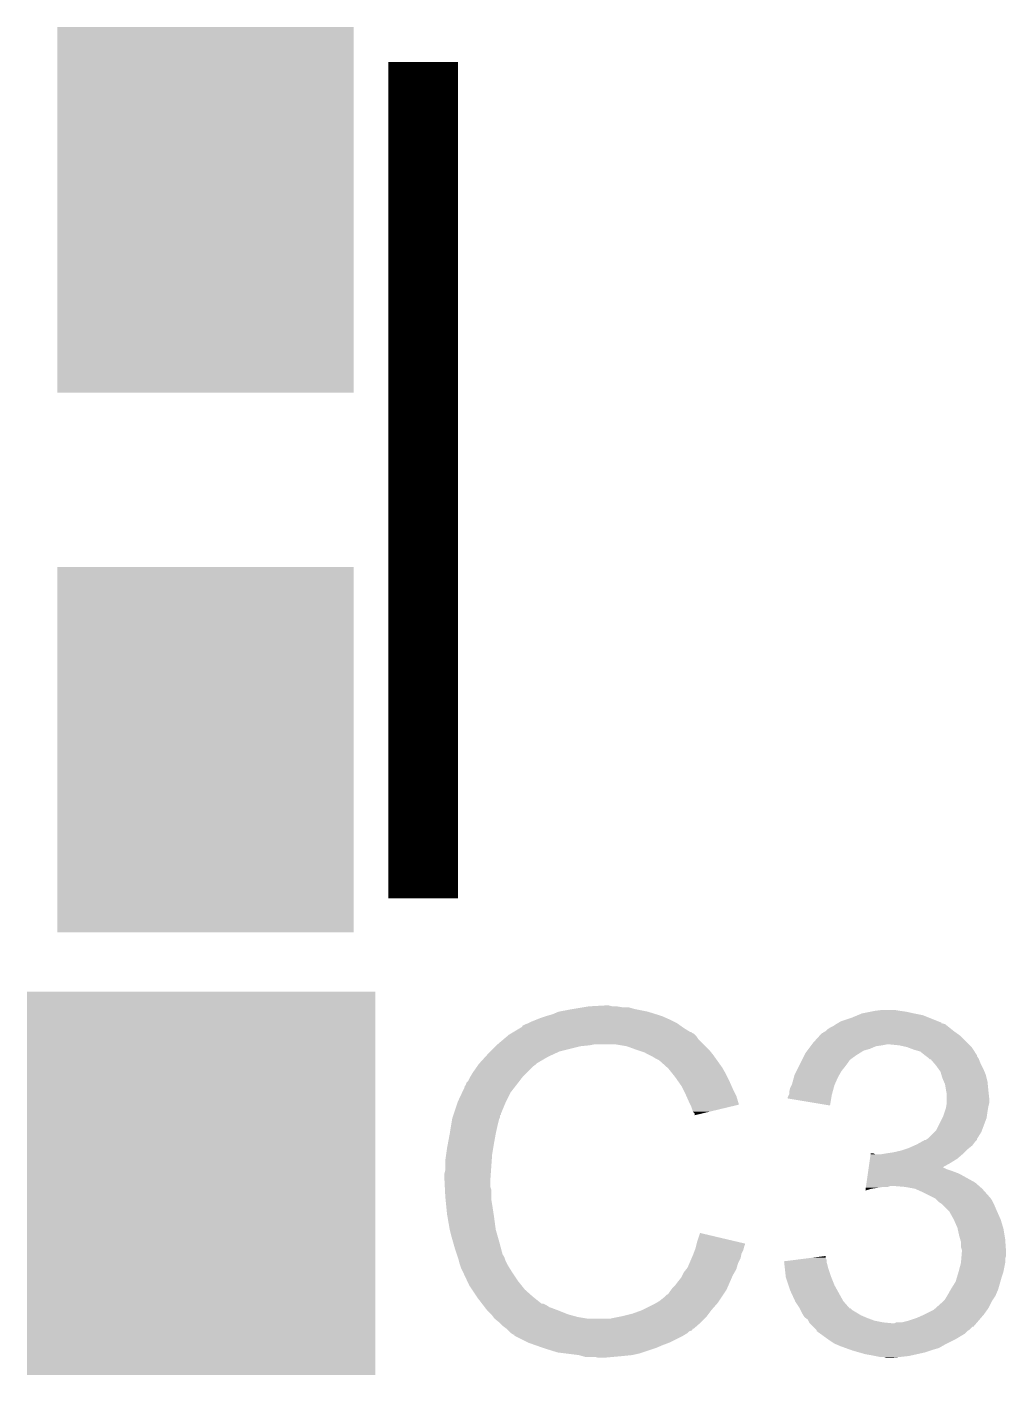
# Model space of a CAD drawing. Extents: x -4.2 to 27.1, y -3.9 to 55.1.
# Drawn here: x 15.311 to 18.123, y 4.124 to 7.992 of the extents above; entities that cross this region are included whole.
import ezdxf

# ---------------------------------------------------------------- set-up
doc = ezdxf.new("R2010")
doc.units = 0
doc.layers.get('0').update_dxf_attribs({"linetype": 'CONTINUOUS'})
doc.layers.add('MCP2517FD_CLICK_GTO', color=14, linetype='CONTINUOUS')
doc.layers.add('MCP2517FD_CLICK_GTS', color=12, linetype='CONTINUOUS')

# ---------------------------------------------------------------- blocks, each defined once
blk = doc.blocks.new('RECTANGLE_88')
blk.add_solid([(0.50038, 0.54991), (0.50038, -0.54991), (-0.50038, 0.54991), (-0.50038, -0.54991)])
blk = doc.blocks.new('RECTANGLE_96')
blk.add_solid([(0.42545, 0.52451), (0.42545, -0.52451), (-0.42545, 0.52451), (-0.42545, -0.52451)])

msp = doc.modelspace()

# ---------------------------------------------------------------- linework, layer by layer
at = {"layer": 'MCP2517FD_CLICK_GTO', "const_width": 0.20066}
msp.add_lwpolyline([(16.44904, 5.49148), (16.44904, 7.89178)], dxfattribs=at)
at = {"layer": 'MCP2517FD_CLICK_GTO'}
for points in [[(16.92402, 5.1816), (16.969738, 5.18414), (16.992602, 5.1816), (16.982442, 5.18414)], [(16.774158, 5.1435), (16.786858, 5.14858), (17.1577, 5.1435), (17.14627, 5.14858)], [(16.786858, 5.14858), (16.8021, 5.15366), (17.14627, 5.14858), (17.13484, 5.15366)], [(16.8021, 5.15366), (16.819882, 5.15874), (17.13484, 5.15366), (17.118586, 5.15874)], [(16.819882, 5.15874), (16.837662, 5.16636), (17.118586, 5.15874), (17.094202, 5.16636)], [(16.837662, 5.16636), (16.8783, 5.17398), (17.094202, 5.16636), (17.056098, 5.17398)], [(16.8783, 5.17398), (16.90878, 5.17906), (17.056098, 5.17398), (17.038324, 5.17906)], [(16.90878, 5.17906), (16.92402, 5.1816), (17.020542, 5.17906), (17.005302, 5.1816)], [(17.64792, 5.13842), (17.678398, 5.14858), (17.928594, 5.13842), (17.90319, 5.14858)], [(17.678398, 5.14858), (17.696682, 5.156198), (17.90319, 5.14858), (17.884142, 5.156198)], [(17.696682, 5.156198), (17.708882, 5.16128), (17.884142, 5.156198), (17.85874, 5.16128)], [(17.708882, 5.16128), (17.73428, 5.16636), (17.85874, 5.16128), (17.835878, 5.16636)], [(17.73428, 5.16636), (17.74698, 5.1689), (17.835878, 5.16636), (17.8181, 5.1689)], [(17.74698, 5.1689), (17.767302, 5.17144), (17.8181, 5.1689), (17.802862, 5.17144)], [(16.703876, 5.105398), (16.708102, 5.107934), (17.221204, 5.105398), (17.218666, 5.107934)], [(16.708102, 5.107934), (16.708112, 5.10794), (17.218666, 5.107934), (17.216124, 5.10794)], [(16.708112, 5.10794), (16.729268, 5.12064), (17.216124, 5.10794), (17.1958, 5.12064)], [(16.729268, 5.12064), (16.73352, 5.123192), (17.1958, 5.12064), (17.192228, 5.123192)], [(16.73352, 5.123192), (16.733534, 5.125726), (17.192228, 5.123192), (17.18868, 5.125726)], [(16.733534, 5.125726), (16.743682, 5.1308), (17.18868, 5.125726), (17.181574, 5.1308)], [(16.743682, 5.1308), (16.751294, 5.133338), (17.181574, 5.1308), (17.17802, 5.133338)], [(16.751294, 5.133338), (16.7513, 5.13334), (17.17802, 5.133338), (17.178018, 5.13334)], [(16.7513, 5.13334), (16.76146, 5.13842), (17.178018, 5.13334), (17.16786, 5.13842)], [(16.76146, 5.13842), (16.774158, 5.1435), (17.16786, 5.13842), (17.1577, 5.1435)], [(17.597126, 5.105406), (17.599664, 5.107942), (17.980144, 5.105406), (17.976594, 5.107942)], [(17.599664, 5.107942), (17.604736, 5.11048), (17.976594, 5.107942), (17.97304, 5.11048)], [(17.604736, 5.11048), (17.60474, 5.110482), (17.97304, 5.11048), (17.973038, 5.110482)], [(17.60474, 5.110482), (17.60982, 5.11556), (17.973038, 5.110482), (17.96669, 5.11556)], [(17.60982, 5.11556), (17.617442, 5.12064), (17.96669, 5.11556), (17.96034, 5.12064)], [(17.617442, 5.12064), (17.627602, 5.125722), (17.96034, 5.12064), (17.953988, 5.125722)], [(17.627602, 5.125722), (17.635214, 5.130798), (17.953988, 5.125722), (17.947642, 5.130798)], [(17.635214, 5.130798), (17.635218, 5.1308), (17.947642, 5.130798), (17.947636, 5.1308)], [(17.635218, 5.1308), (17.639444, 5.133336), (17.947636, 5.1308), (17.937498, 5.133336)], [(17.639444, 5.133336), (17.643648, 5.135858), (17.937498, 5.133336), (17.93748, 5.135858)], [(17.643648, 5.135858), (17.643686, 5.13588), (17.93748, 5.135858), (17.934944, 5.13588)], [(17.643686, 5.13588), (17.64792, 5.13842), (17.934944, 5.13588), (17.928594, 5.13842)], [(16.65732, 5.0673), (16.65986, 5.06984), (16.90116, 5.0673), (16.926562, 5.06984)], [(16.65986, 5.06984), (16.6624, 5.07238), (16.926562, 5.06984), (16.939258, 5.07238)], [(16.6624, 5.07238), (16.680408, 5.087618), (17.25422, 5.07238), (17.238982, 5.087618)], [(16.680408, 5.087618), (16.689416, 5.09524), (17.238982, 5.087618), (17.2339, 5.09524)], [(16.689416, 5.09524), (16.695422, 5.100322), (17.2339, 5.09524), (17.228818, 5.100322)], [(16.695422, 5.100322), (16.699646, 5.102858), (17.228818, 5.100322), (17.22628, 5.102858)], [(16.699646, 5.102858), (16.703876, 5.105398), (17.22628, 5.102858), (17.221204, 5.105398)], [(17.033238, 5.0673), (17.002758, 5.07238), (17.2593, 5.0673), (17.25422, 5.07238)], [(17.561558, 5.067298), (17.563464, 5.06984), (17.749518, 5.067298), (17.7673, 5.06984)], [(17.563464, 5.06984), (17.56537, 5.07238), (17.7673, 5.06984), (17.779998, 5.07238)], [(17.56537, 5.07238), (17.56918, 5.07746), (18.01622, 5.07238), (18.01114, 5.07746)], [(17.56918, 5.07746), (17.587654, 5.097778), (18.01114, 5.07746), (17.990822, 5.097778)], [(17.587654, 5.097778), (17.594586, 5.1054), (17.990822, 5.097778), (17.980152, 5.1054)], [(17.594586, 5.1054), (17.597126, 5.105406), (17.980152, 5.1054), (17.980144, 5.105406)], [(17.815558, 5.06984), (17.790162, 5.07238), (18.01876, 5.06984), (18.01622, 5.07238)], [(17.838418, 5.06476), (17.815558, 5.06984), (18.02384, 5.06476), (18.01876, 5.06984)], [(16.611366, 5.019038), (16.627532, 5.03682), (16.776698, 5.019038), (16.807182, 5.03682)], [(16.627532, 5.03682), (16.63446, 5.04444), (16.807182, 5.03682), (16.82369, 5.04444)], [(16.63446, 5.04444), (16.64208, 5.05206), (16.82369, 5.04444), (16.840198, 5.05206)], [(16.64208, 5.05206), (16.65732, 5.0673), (16.840198, 5.05206), (16.90116, 5.0673)], [(17.06118, 5.05714), (17.033238, 5.0673), (17.26946, 5.05714), (17.2593, 5.0673)], [(17.068806, 5.054598), (17.06118, 5.05714), (17.272002, 5.054598), (17.26946, 5.05714)], [(17.084038, 5.04952), (17.068806, 5.054598), (17.276066, 5.04952), (17.272002, 5.054598)], [(17.09928, 5.0419), (17.084038, 5.04952), (17.28216, 5.0419), (17.276066, 5.04952)], [(17.10436, 5.03936), (17.09928, 5.0419), (17.283976, 5.03936), (17.28216, 5.0419)], [(17.117062, 5.03174), (17.10436, 5.03936), (17.289418, 5.03174), (17.283976, 5.03936)], [(17.127216, 5.026662), (17.117062, 5.03174), (17.293046, 5.026662), (17.289418, 5.03174)], [(17.53616, 5.02666), (17.53743, 5.029198), (17.67332, 5.02666), (17.675858, 5.029198)], [(17.53743, 5.029198), (17.54378, 5.0419), (17.675858, 5.029198), (17.693642, 5.0419)], [(17.54378, 5.0419), (17.546322, 5.04698), (17.693642, 5.0419), (17.701768, 5.04698)], [(17.546322, 5.04698), (17.552034, 5.054598), (17.701768, 5.04698), (17.713958, 5.054598)], [(17.552034, 5.054598), (17.555844, 5.059678), (17.713958, 5.054598), (17.73174, 5.059678)], [(17.555844, 5.059678), (17.561558, 5.067298), (17.73174, 5.059678), (17.749518, 5.067298)], [(17.85874, 5.05714), (17.838418, 5.06476), (18.02892, 5.05714), (18.02384, 5.06476)], [(17.876518, 5.052062), (17.85874, 5.05714), (18.032304, 5.052062), (18.02892, 5.05714)], [(17.88922, 5.0419), (17.876518, 5.052062), (18.039078, 5.0419), (18.032304, 5.052062)], [(17.889226, 5.041896), (17.88922, 5.0419), (18.03908, 5.041896), (18.039078, 5.0419)], [(17.892614, 5.039354), (17.889226, 5.041896), (18.039084, 5.039354), (18.03908, 5.041896)], [(17.899378, 5.03428), (17.892614, 5.039354), (18.042468, 5.03428), (18.039084, 5.039354)], [(17.90192, 5.03174), (17.899378, 5.03428), (18.04416, 5.03174), (18.042468, 5.03428)], [(17.904454, 5.029206), (17.90192, 5.03174), (18.045174, 5.029206), (18.04416, 5.03174)], [(17.906992, 5.0292), (17.904454, 5.029206), (18.045176, 5.0292), (18.045174, 5.029206)], [(17.915706, 5.01904), (17.906992, 5.0292), (18.04924, 5.01904), (18.045176, 5.0292)], [(16.585182, 4.980938), (16.591278, 4.9911), (16.73606, 4.980938), (16.746222, 4.9911)], [(16.591278, 4.9911), (16.603724, 5.008878), (16.746222, 4.9911), (16.764, 5.008878)], [(16.603724, 5.008878), (16.60906, 5.0165), (16.764, 5.008878), (16.774158, 5.0165)], [(16.60906, 5.0165), (16.609062, 5.016502), (16.774158, 5.0165), (16.77416, 5.016502)], [(16.609062, 5.016502), (16.611366, 5.019038), (16.77416, 5.016502), (16.776698, 5.019038)], [(17.12976, 5.02412), (17.127216, 5.026662), (17.294862, 5.02412), (17.293046, 5.026662)], [(17.149764, 5.00634), (17.12976, 5.02412), (17.307562, 5.00634), (17.294862, 5.02412)], [(17.15262, 5.0038), (17.149764, 5.00634), (17.309014, 5.0038), (17.307562, 5.00634)], [(17.164812, 4.98856), (17.15262, 5.0038), (17.31772, 4.98856), (17.309014, 5.0038)], [(17.51584, 4.98602), (17.520918, 4.996178), (17.644654, 4.98602), (17.650458, 4.996178)], [(17.520918, 4.996178), (17.52727, 5.00888), (17.650458, 4.996178), (17.66062, 5.00888)], [(17.52727, 5.00888), (17.53235, 5.01904), (17.66062, 5.00888), (17.66824, 5.01904)], [(17.53235, 5.01904), (17.53616, 5.02666), (17.66824, 5.01904), (17.67332, 5.02666)], [(17.92224, 5.01142), (17.915706, 5.01904), (18.05305, 5.01142), (18.04924, 5.01904)], [(17.927684, 5.0038), (17.92224, 5.01142), (18.05686, 5.0038), (18.05305, 5.01142)], [(17.934938, 4.993644), (17.927684, 5.0038), (18.061214, 4.993644), (18.05686, 5.0038)], [(17.937118, 4.986018), (17.934938, 4.993644), (18.06448, 4.986018), (18.061214, 4.993644)], [(16.56842, 4.950464), (16.568426, 4.953006), (16.712358, 4.950464), (16.714334, 4.953006)], [(16.568426, 4.953006), (16.57096, 4.955544), (16.714334, 4.953006), (16.716308, 4.955544)], [(16.57096, 4.955544), (16.573504, 4.963162), (16.716308, 4.955544), (16.722234, 4.963162)], [(16.573504, 4.963162), (16.578582, 4.968244), (16.722234, 4.963162), (16.726186, 4.968244)], [(16.578582, 4.968244), (16.58366, 4.978398), (16.726186, 4.968244), (16.734084, 4.978398)], [(16.58366, 4.978398), (16.585182, 4.980938), (16.734084, 4.978398), (16.73606, 4.980938)], [(17.17294, 4.9784), (17.164812, 4.98856), (17.3228, 4.9784), (17.31772, 4.98856)], [(17.180052, 4.96824), (17.17294, 4.9784), (17.32788, 4.96824), (17.3228, 4.9784)], [(17.190718, 4.953), (17.180052, 4.96824), (17.334654, 4.953), (17.32788, 4.96824)], [(17.19453, 4.94538), (17.190718, 4.953), (17.33804, 4.94538), (17.334654, 4.953)], [(17.50314, 4.947922), (17.50695, 4.95554), (17.62806, 4.947922), (17.630138, 4.95554)], [(17.50695, 4.95554), (17.508222, 4.958082), (17.630138, 4.95554), (17.631268, 4.958082)], [(17.508222, 4.958082), (17.51376, 4.978398), (17.631268, 4.958082), (17.6403, 4.978398)], [(17.51376, 4.978398), (17.51584, 4.98602), (17.6403, 4.978398), (17.644654, 4.98602)], [(17.940018, 4.97586), (17.937118, 4.986018), (18.06702, 4.97586), (18.06448, 4.986018)], [(17.944374, 4.965698), (17.940018, 4.97586), (18.06956, 4.965698), (18.06702, 4.97586)], [(17.947638, 4.958082), (17.944374, 4.965698), (18.070322, 4.958082), (18.06956, 4.965698)], [(17.95018, 4.94284), (17.947638, 4.958082), (18.071846, 4.94284), (18.070322, 4.958082)], [(16.5481, 4.90728), (16.561246, 4.935218), (16.68653, 4.90728), (16.7005, 4.935218)], [(16.561246, 4.935218), (16.56842, 4.950464), (16.7005, 4.935218), (16.712358, 4.950464)], [(17.20342, 4.9276), (17.19453, 4.94538), (17.346932, 4.9276), (17.33804, 4.94538)], [(17.20455, 4.925058), (17.20342, 4.9276), (17.348202, 4.925058), (17.346932, 4.9276)], [(17.21358, 4.90474), (17.20455, 4.925058), (17.354276, 4.90474), (17.348202, 4.925058)], [(17.49552, 4.917458), (17.495522, 4.919984), (17.620822, 4.917458), (17.621244, 4.919984)], [(17.617418, 4.897124), (17.49552, 4.917458), (17.617418, 4.897124), (17.620822, 4.917458)], [(17.495522, 4.919984), (17.499328, 4.9276), (17.621244, 4.919984), (17.62252, 4.9276)], [(17.499328, 4.9276), (17.5006, 4.930144), (17.62252, 4.9276), (17.623212, 4.930144)], [(17.5006, 4.937762), (17.50314, 4.947922), (17.62529, 4.937762), (17.62806, 4.947922)], [(17.5006, 4.930144), (17.5006, 4.937762), (17.623212, 4.930144), (17.62529, 4.937762)], [(17.95069, 4.9403), (17.95018, 4.94284), (18.0721, 4.9403), (18.071846, 4.94284)], [(17.95272, 4.930142), (17.95069, 4.9403), (18.07323, 4.930142), (18.0721, 4.9403)], [(17.95272, 4.917438), (17.95272, 4.930142), (18.07464, 4.917438), (18.07323, 4.930142)], [(17.95272, 4.904742), (17.95272, 4.917438), (18.07464, 4.904742), (18.07464, 4.917438)], [(16.536244, 4.871714), (16.537092, 4.874256), (16.672554, 4.871714), (16.67256, 4.874256)], [(16.537092, 4.874256), (16.547252, 4.90474), (16.67256, 4.874256), (16.68526, 4.90474)], [(16.547252, 4.90474), (16.5481, 4.90728), (16.68526, 4.90474), (16.68653, 4.90728)], [(17.216124, 4.899654), (17.21358, 4.90474), (17.355796, 4.899654), (17.354276, 4.90474)], [(17.21866, 4.89458), (17.216124, 4.899654), (17.334634, 4.89458), (17.355796, 4.899654)], [(17.22374, 4.879344), (17.21866, 4.89458), (17.271092, 4.879344), (17.334634, 4.89458)], [(17.228814, 4.874266), (17.22374, 4.879344), (17.249914, 4.874266), (17.271092, 4.879344)], [(17.22882, 4.869208), (17.228814, 4.874266), (17.22882, 4.869208), (17.249914, 4.874266)], [(17.94256, 4.866642), (17.946792, 4.87934), (18.067744, 4.866642), (18.06956, 4.87934)], [(17.946792, 4.87934), (17.95018, 4.8895), (18.06956, 4.87934), (18.071252, 4.8895)], [(17.95018, 4.8895), (17.951026, 4.89458), (18.071252, 4.8895), (18.0721, 4.89458)], [(17.951026, 4.89458), (17.952718, 4.904738), (18.0721, 4.89458), (18.07464, 4.904738)], [(17.952718, 4.904738), (17.95272, 4.904742), (18.07464, 4.904738), (18.07464, 4.904742)], [(16.52524, 4.81584), (16.52905, 4.8387), (16.65732, 4.81584), (16.6624, 4.8387)], [(16.52905, 4.8387), (16.532436, 4.859018), (16.6624, 4.8387), (16.667478, 4.859018)], [(16.532436, 4.859018), (16.532862, 4.861562), (16.667478, 4.859018), (16.66875, 4.861562)], [(16.532862, 4.861562), (16.533706, 4.864096), (16.66875, 4.861562), (16.670018, 4.864096)], [(16.533706, 4.864096), (16.535398, 4.869174), (16.670018, 4.864096), (16.67002, 4.869174)], [(16.535398, 4.869174), (16.536244, 4.871714), (16.67002, 4.869174), (16.672554, 4.871714)], [(17.922242, 4.826004), (17.940016, 4.861556), (18.053684, 4.826004), (18.067018, 4.861556)], [(17.940016, 4.861556), (17.94256, 4.866642), (18.067018, 4.861556), (18.067744, 4.866642)], [(16.52, 4.7879), (16.52524, 4.81584), (16.65224, 4.7879), (16.65732, 4.81584)], [(17.880074, 4.792978), (17.889214, 4.798054), (18.034, 4.792978), (18.039074, 4.798054)], [(17.889214, 4.798054), (17.889226, 4.79806), (18.039074, 4.798054), (18.039074, 4.79806)], [(17.889226, 4.79806), (17.891766, 4.798064), (18.039074, 4.79806), (18.039074, 4.798064)], [(17.891766, 4.798064), (17.895562, 4.800596), (18.039074, 4.798064), (18.03908, 4.800596)], [(17.895562, 4.800596), (17.899382, 4.803142), (18.03908, 4.800596), (18.04067, 4.803142)], [(17.899382, 4.803142), (17.917156, 4.820918), (18.04067, 4.803142), (18.051778, 4.820918)], [(17.917156, 4.820918), (17.922242, 4.826004), (18.051778, 4.820918), (18.053684, 4.826004)], [(16.51508, 4.757422), (16.51762, 4.7752), (16.64716, 4.757422), (16.650122, 4.7752)], [(16.51762, 4.7752), (16.52, 4.7879), (16.650122, 4.7752), (16.65224, 4.7879)], [(17.733936, 4.75742), (17.734298, 4.759958), (17.746984, 4.75742), (17.741904, 4.759958)], [(17.734298, 4.759958), (17.7343, 4.75996), (17.741904, 4.759958), (17.7343, 4.75996)], [(17.764762, 4.75742), (17.78, 4.75996), (17.998016, 4.75742), (18.00098, 4.75996)], [(17.78, 4.75996), (17.797778, 4.7625), (18.00098, 4.75996), (18.00352, 4.7625)], [(17.797778, 4.7625), (17.82064, 4.767582), (18.00352, 4.7625), (18.008602, 4.767582)], [(17.82064, 4.767582), (17.835876, 4.77266), (18.008602, 4.767582), (18.01368, 4.77266)], [(17.835876, 4.77266), (17.843498, 4.7752), (18.01368, 4.77266), (18.016854, 4.7752)], [(17.843498, 4.7752), (17.860638, 4.782818), (18.016854, 4.7752), (18.026378, 4.782818)], [(17.860638, 4.782818), (17.86636, 4.78536), (18.026378, 4.782818), (18.028284, 4.78536)], [(17.86636, 4.78536), (17.880074, 4.792978), (18.028284, 4.78536), (18.034, 4.792978)], [(16.51254, 4.73964), (16.51508, 4.757422), (16.645888, 4.73964), (16.64716, 4.757422)], [(16.51254, 4.711702), (16.51254, 4.73964), (16.643894, 4.711702), (16.645888, 4.73964)], [(17.728486, 4.71932), (17.730302, 4.732022), (17.940106, 4.71932), (17.96288, 4.732022)], [(17.730302, 4.732022), (17.732118, 4.74472), (17.96288, 4.732022), (17.983198, 4.74472)], [(17.732118, 4.74472), (17.733936, 4.75742), (17.983198, 4.74472), (17.998016, 4.75742)], [(16.51, 4.701542), (16.51254, 4.711702), (16.643168, 4.701542), (16.643894, 4.711702)], [(16.51, 4.686302), (16.51, 4.701542), (16.64208, 4.686302), (16.643168, 4.701542)], [(16.51, 4.6863), (16.51, 4.686302), (16.642082, 4.6863), (16.64208, 4.686302)], [(16.511144, 4.663438), (16.51, 4.6863), (16.642082, 4.663438), (16.642082, 4.6863)], [(17.722308, 4.67614), (17.725942, 4.70154), (18.034, 4.67614), (17.988282, 4.70154)], [(17.725942, 4.70154), (17.727032, 4.70916), (17.988282, 4.70154), (17.96796, 4.70916)], [(17.727032, 4.70916), (17.727758, 4.71424), (17.96796, 4.70916), (17.952722, 4.71424)], [(17.727758, 4.71424), (17.728486, 4.719318), (17.952722, 4.71424), (17.942564, 4.719318)], [(17.728486, 4.719318), (17.728486, 4.71932), (17.942564, 4.719318), (17.940106, 4.71932)], [(16.511526, 4.655816), (16.511144, 4.663438), (16.64462, 4.655816), (16.642082, 4.663438)], [(16.51254, 4.6355), (16.511526, 4.655816), (16.64462, 4.6355), (16.64462, 4.655816)], [(17.719044, 4.653312), (17.719766, 4.65836), (17.719044, 4.653312), (17.736818, 4.65836)], [(17.719766, 4.65836), (17.720128, 4.6609), (17.736818, 4.65836), (17.7546, 4.6609)], [(17.720128, 4.6609), (17.720492, 4.66344), (17.7546, 4.6609), (17.769838, 4.66344)], [(17.720492, 4.66344), (17.720854, 4.665978), (17.782536, 4.66344), (17.790158, 4.665978)], [(17.720854, 4.665978), (17.720856, 4.66598), (17.790158, 4.665978), (17.802862, 4.66598)], [(17.720856, 4.66598), (17.722308, 4.67614), (18.045612, 4.66598), (18.034, 4.67614)], [(17.833342, 4.66344), (17.802862, 4.66598), (18.048516, 4.66344), (18.045612, 4.66598)], [(17.861278, 4.65836), (17.833342, 4.66344), (18.05432, 4.65836), (18.048516, 4.66344)], [(17.88414, 4.6482), (17.861278, 4.65836), (18.063352, 4.6482), (18.05432, 4.65836)], [(17.90954, 4.6355), (17.88414, 4.6482), (18.07464, 4.6355), (18.063352, 4.6482)], [(16.513304, 4.627878), (16.51254, 4.6355), (16.64462, 4.627878), (16.64462, 4.6355)], [(16.514826, 4.61264), (16.513304, 4.627878), (16.64716, 4.61264), (16.64462, 4.627878)], [(16.51762, 4.584698), (16.514826, 4.61264), (16.65146, 4.584698), (16.64716, 4.61264)], [(17.91462, 4.63296), (17.90954, 4.6355), (18.07718, 4.63296), (18.07464, 4.6355)], [(17.919696, 4.630422), (17.91462, 4.63296), (18.078872, 4.630422), (18.07718, 4.63296)], [(17.924782, 4.625338), (17.919696, 4.630422), (18.08226, 4.625338), (18.078872, 4.630422)], [(17.929858, 4.620262), (17.924782, 4.625338), (18.0848, 4.620262), (18.08226, 4.625338)], [(17.93748, 4.61518), (17.929858, 4.620262), (18.08734, 4.61518), (18.0848, 4.620262)], [(17.94256, 4.6101), (17.93748, 4.61518), (18.08988, 4.6101), (18.08734, 4.61518)], [(17.960338, 4.59232), (17.94256, 4.6101), (18.0975, 4.59232), (18.08988, 4.6101)], [(16.518518, 4.57962), (16.51762, 4.584698), (16.65224, 4.57962), (16.65146, 4.584698)], [(16.52524, 4.54152), (16.518518, 4.57962), (16.65732, 4.54152), (16.65224, 4.57962)], [(17.97304, 4.56946), (17.960338, 4.59232), (18.107662, 4.56946), (18.0975, 4.59232)], [(17.983198, 4.546602), (17.97304, 4.56946), (18.114518, 4.546602), (18.107662, 4.56946)], [(16.525242, 4.541518), (16.52524, 4.54152), (16.65732, 4.541518), (16.65732, 4.54152)], [(16.53032, 4.5212), (16.525242, 4.541518), (16.663126, 4.5212), (16.65732, 4.541518)], [(17.23644, 4.508498), (17.24408, 4.531356), (17.341168, 4.508498), (17.24408, 4.531356)], [(17.983764, 4.54406), (17.983198, 4.546602), (18.11528, 4.54406), (18.114518, 4.546602)], [(17.98828, 4.523738), (17.983764, 4.54406), (18.118668, 4.523738), (18.11528, 4.54406)], [(16.534676, 4.50596), (16.53032, 4.5212), (16.66748, 4.50596), (16.663126, 4.5212)], [(16.54048, 4.48564), (16.534676, 4.50596), (16.672902, 4.48564), (16.66748, 4.50596)], [(17.229452, 4.483098), (17.23136, 4.488182), (17.36852, 4.483098), (17.369788, 4.488182)], [(17.23136, 4.488182), (17.232628, 4.493258), (17.369788, 4.488182), (17.371058, 4.493258)], [(17.232628, 4.493258), (17.233898, 4.498336), (17.371058, 4.493258), (17.373598, 4.498336)], [(17.233898, 4.498336), (17.23453, 4.500862), (17.373598, 4.498336), (17.3736, 4.500862)], [(17.23453, 4.500862), (17.23644, 4.508498), (17.3736, 4.500862), (17.341168, 4.508498)], [(17.991184, 4.513582), (17.98828, 4.523738), (18.12036, 4.513582), (18.118668, 4.523738)], [(17.99336, 4.505964), (17.991184, 4.513582), (18.120906, 4.505964), (18.12036, 4.513582)], [(17.99336, 4.490724), (17.99336, 4.505964), (18.121994, 4.490724), (18.120906, 4.505964)], [(17.995898, 4.483102), (17.99336, 4.490724), (18.122538, 4.483102), (18.121994, 4.490724)], [(16.546408, 4.467858), (16.54048, 4.48564), (16.677644, 4.467858), (16.672902, 4.48564)], [(16.547256, 4.465316), (16.546408, 4.467858), (16.680182, 4.465316), (16.677644, 4.467858)], [(16.548948, 4.460238), (16.547256, 4.465316), (16.68272, 4.460238), (16.680182, 4.465316)], [(16.55064, 4.455158), (16.548948, 4.460238), (16.684414, 4.455158), (16.68272, 4.460238)], [(16.551276, 4.45262), (16.55064, 4.455158), (16.68526, 4.45262), (16.684414, 4.455158)], [(16.553182, 4.445), (16.551276, 4.45262), (16.689072, 4.445), (16.68526, 4.45262)], [(17.21394, 4.444998), (17.220472, 4.460238), (17.353278, 4.444998), (17.360898, 4.460238)], [(17.220472, 4.460238), (17.22374, 4.46786), (17.360898, 4.460238), (17.362422, 4.46786)], [(17.22374, 4.46786), (17.225644, 4.472938), (17.362422, 4.46786), (17.36344, 4.472938)], [(17.225644, 4.472938), (17.229452, 4.483098), (17.36344, 4.472938), (17.36852, 4.483098)], [(17.48538, 4.45008), (17.525198, 4.455156), (17.607282, 4.45008), (17.60728, 4.455156)], [(17.485662, 4.447538), (17.48538, 4.45008), (17.607282, 4.447538), (17.607282, 4.45008)], [(17.525198, 4.455156), (17.565046, 4.460236), (17.60728, 4.455156), (17.604742, 4.460236)], [(17.565046, 4.460236), (17.60474, 4.465296), (17.604742, 4.460236), (17.60474, 4.465296)], [(17.99336, 4.445002), (17.994416, 4.457696), (18.12036, 4.445002), (18.12036, 4.457696)], [(17.994416, 4.457696), (17.995052, 4.465318), (18.12036, 4.457696), (18.122898, 4.465318)], [(17.995052, 4.465318), (17.9959, 4.475478), (18.122898, 4.465318), (18.122898, 4.475478)], [(17.9959, 4.478022), (17.995898, 4.483102), (18.1229, 4.478022), (18.122538, 4.483102)], [(17.9959, 4.475478), (17.9959, 4.478022), (18.122898, 4.475478), (18.1229, 4.478022)], [(16.555722, 4.437382), (16.553182, 4.445), (16.69288, 4.437382), (16.689072, 4.445)], [(16.55826, 4.429762), (16.555722, 4.437382), (16.697644, 4.429762), (16.69288, 4.437382)], [(16.5608, 4.42468), (16.55826, 4.429762), (16.700818, 4.42468), (16.697644, 4.429762)], [(16.564386, 4.41706), (16.5608, 4.42468), (16.70558, 4.41706), (16.700818, 4.42468)], [(16.575144, 4.3942), (16.564386, 4.41706), (16.72082, 4.3942), (16.70558, 4.41706)], [(17.19326, 4.40944), (17.19834, 4.4196), (17.33804, 4.40944), (17.343846, 4.4196)], [(17.19834, 4.4196), (17.204432, 4.427218), (17.343846, 4.4196), (17.3482, 4.427218)], [(17.204432, 4.427218), (17.2085, 4.432302), (17.3482, 4.427218), (17.34965, 4.432302)], [(17.2085, 4.432302), (17.21394, 4.444998), (17.34965, 4.432302), (17.353278, 4.444998)], [(17.486506, 4.43992), (17.485662, 4.447538), (17.609818, 4.43992), (17.607282, 4.447538)], [(17.48763, 4.429762), (17.486506, 4.43992), (17.61236, 4.429762), (17.609818, 4.43992)], [(17.49016, 4.4069), (17.48763, 4.429762), (17.61998, 4.4069), (17.61236, 4.429762)], [(17.98193, 4.40436), (17.98574, 4.41706), (18.1102, 4.40436), (18.11443, 4.41706)], [(17.98574, 4.41706), (17.986432, 4.4196), (18.11443, 4.41706), (18.115278, 4.4196)], [(17.986432, 4.4196), (17.993358, 4.444998), (18.115278, 4.4196), (18.12036, 4.444998)], [(17.993358, 4.444998), (17.99336, 4.445002), (18.12036, 4.444998), (18.12036, 4.445002)], [(16.58112, 4.3815), (16.575144, 4.3942), (16.73098, 4.3815), (16.72082, 4.3942)], [(16.589588, 4.3688), (16.58112, 4.3815), (16.74114, 4.3688), (16.73098, 4.3815)], [(17.161508, 4.368798), (17.165322, 4.37388), (17.320258, 4.368798), (17.32248, 4.37388)], [(17.165322, 4.37388), (17.17294, 4.381502), (17.32248, 4.37388), (17.325816, 4.381502)], [(17.17294, 4.381502), (17.18056, 4.39166), (17.325816, 4.381502), (17.33026, 4.39166)], [(17.18056, 4.39166), (17.190722, 4.404362), (17.33026, 4.39166), (17.335818, 4.404362)], [(17.190722, 4.404362), (17.19326, 4.40944), (17.335818, 4.404362), (17.33804, 4.40944)], [(17.49044, 4.404362), (17.49016, 4.4069), (17.620996, 4.404362), (17.61998, 4.4069)], [(17.498062, 4.381498), (17.49044, 4.404362), (17.63014, 4.381498), (17.620996, 4.404362)], [(17.50314, 4.366262), (17.498062, 4.381498), (17.638606, 4.366262), (17.63014, 4.381498)], [(17.963966, 4.368798), (17.96542, 4.37134), (18.10004, 4.368798), (18.100766, 4.37134)], [(17.96542, 4.37134), (17.978122, 4.39166), (18.100766, 4.37134), (18.10657, 4.39166)], [(17.978122, 4.39166), (17.98193, 4.40436), (18.10657, 4.39166), (18.1102, 4.40436)], [(16.603132, 4.348482), (16.589588, 4.3688), (16.763998, 4.348482), (16.74114, 4.3688)], [(16.60652, 4.3434), (16.603132, 4.348482), (16.770352, 4.3434), (16.763998, 4.348482)], [(16.618244, 4.32816), (16.60652, 4.3434), (16.789406, 4.32816), (16.770352, 4.3434)], [(17.118324, 4.330698), (17.127218, 4.33578), (17.29486, 4.330698), (17.298246, 4.33578)], [(17.127218, 4.33578), (17.13992, 4.34594), (17.298246, 4.33578), (17.30502, 4.34594)], [(17.13992, 4.34594), (17.147544, 4.353562), (17.30502, 4.34594), (17.3101, 4.353562)], [(17.147544, 4.353562), (17.15262, 4.356104), (17.3101, 4.353562), (17.311794, 4.356104)], [(17.15262, 4.356104), (17.1577, 4.36372), (17.311794, 4.356104), (17.316872, 4.36372)], [(17.1577, 4.36372), (17.161508, 4.368798), (17.316872, 4.36372), (17.320258, 4.368798)], [(17.517208, 4.33578), (17.50314, 4.366262), (17.65554, 4.33578), (17.638606, 4.366262)], [(17.51838, 4.33324), (17.517208, 4.33578), (17.657764, 4.33324), (17.65554, 4.33578)], [(17.528538, 4.318002), (17.51838, 4.33324), (17.671104, 4.318002), (17.657764, 4.33324)], [(17.93748, 4.3307), (17.942558, 4.335778), (18.07972, 4.3307), (18.08226, 4.335778)], [(17.942558, 4.335778), (17.947642, 4.340862), (18.08226, 4.335778), (18.085648, 4.340862)], [(17.947642, 4.340862), (17.953734, 4.351018), (18.085648, 4.340862), (18.092418, 4.351018)], [(17.953734, 4.351018), (17.95526, 4.35356), (18.092418, 4.351018), (18.093506, 4.35356)], [(17.95526, 4.35356), (17.963966, 4.368798), (18.093506, 4.35356), (18.10004, 4.368798)], [(16.618246, 4.328158), (16.618244, 4.32816), (16.794484, 4.328158), (16.789406, 4.32816)], [(16.622154, 4.323078), (16.618246, 4.328158), (16.804642, 4.323078), (16.794484, 4.328158)], [(16.62606, 4.318), (16.622154, 4.323078), (16.81226, 4.318), (16.804642, 4.323078)], [(16.628014, 4.31546), (16.62606, 4.318), (16.81988, 4.31546), (16.81226, 4.318)], [(16.63192, 4.310382), (16.628014, 4.31546), (16.833422, 4.310382), (16.81988, 4.31546)], [(16.634462, 4.30784), (16.63192, 4.310382), (16.8402, 4.30784), (16.833422, 4.310382)], [(16.64462, 4.29768), (16.634462, 4.30784), (16.865596, 4.29768), (16.8402, 4.30784)], [(16.644622, 4.297678), (16.64462, 4.29768), (16.8656, 4.297678), (16.865596, 4.29768)], [(16.650716, 4.29006), (16.644622, 4.297678), (16.89354, 4.29006), (16.8656, 4.297678)], [(17.02054, 4.2926), (17.05102, 4.300222), (17.263742, 4.2926), (17.269458, 4.300222)], [(17.05102, 4.300222), (17.07896, 4.31038), (17.269458, 4.300222), (17.277078, 4.31038)], [(17.07896, 4.31038), (17.078962, 4.310382), (17.277078, 4.31038), (17.27708, 4.310382)], [(17.078962, 4.310382), (17.109438, 4.32562), (17.27708, 4.310382), (17.290414, 4.32562)], [(17.109438, 4.32562), (17.118324, 4.330698), (17.290414, 4.32562), (17.29486, 4.330698)], [(17.52981, 4.31546), (17.528538, 4.318002), (17.673328, 4.31546), (17.671104, 4.318002)], [(17.529814, 4.315454), (17.52981, 4.31546), (17.675866, 4.315454), (17.673328, 4.31546)], [(17.532352, 4.310378), (17.529814, 4.315454), (17.680942, 4.310378), (17.675866, 4.315454)], [(17.53616, 4.30276), (17.532352, 4.310378), (17.693642, 4.30276), (17.680942, 4.310378)], [(17.540734, 4.29514), (17.53616, 4.30276), (17.706342, 4.29514), (17.693642, 4.30276)], [(17.543778, 4.290064), (17.540734, 4.29514), (17.718186, 4.290064), (17.706342, 4.29514)], [(17.866358, 4.28752), (17.88922, 4.29768), (18.050688, 4.28752), (18.0594, 4.29768)], [(17.88922, 4.29768), (17.91462, 4.310382), (18.0594, 4.29768), (18.06847, 4.310382)], [(17.91462, 4.310382), (17.920332, 4.31546), (18.06847, 4.310382), (18.072098, 4.31546)], [(17.920332, 4.31546), (17.93748, 4.3307), (18.072098, 4.31546), (18.07972, 4.3307)], [(16.654778, 4.284982), (16.650716, 4.29006), (16.92401, 4.284982), (16.89354, 4.29006)], [(16.654782, 4.28498), (16.654778, 4.284982), (16.924022, 4.28498), (16.92401, 4.284982)], [(16.667478, 4.274822), (16.654782, 4.28498), (17.2466, 4.274822), (17.256758, 4.28498)], [(16.667482, 4.27482), (16.667478, 4.274822), (17.2466, 4.27482), (17.2466, 4.274822)], [(16.67764, 4.264662), (16.667482, 4.27482), (17.234986, 4.264662), (17.2466, 4.27482)], [(16.687798, 4.25704), (16.67764, 4.264662), (17.226274, 4.25704), (17.234986, 4.264662)], [(16.687814, 4.257026), (16.687798, 4.25704), (17.223734, 4.257026), (17.226274, 4.25704)], [(16.69288, 4.25196), (16.687814, 4.257026), (17.221192, 4.25196), (17.223734, 4.257026)], [(16.984982, 4.28498), (16.99514, 4.28752), (17.256758, 4.28498), (17.259298, 4.28752)], [(16.99514, 4.28752), (17.00784, 4.29006), (17.259298, 4.28752), (17.261838, 4.29006)], [(17.00784, 4.29006), (17.02054, 4.2926), (17.261838, 4.29006), (17.263742, 4.2926)], [(17.547168, 4.28752), (17.543778, 4.290064), (17.72412, 4.28752), (17.718186, 4.290064)], [(17.553936, 4.28244), (17.547168, 4.28752), (17.737668, 4.28244), (17.72412, 4.28752)], [(17.555208, 4.2799), (17.553936, 4.28244), (17.744442, 4.2799), (17.737668, 4.28244)], [(17.55775, 4.27482), (17.555208, 4.2799), (17.769838, 4.27482), (17.744442, 4.2799)], [(17.559018, 4.272284), (17.55775, 4.27482), (17.795198, 4.272284), (17.769838, 4.27482)], [(17.559022, 4.27228), (17.559018, 4.272284), (17.795238, 4.27228), (17.795198, 4.272284)], [(17.569182, 4.26212), (17.559022, 4.27228), (18.028912, 4.26212), (18.037622, 4.27228)], [(17.569188, 4.262114), (17.569182, 4.26212), (18.026374, 4.262114), (18.028912, 4.26212)], [(17.576802, 4.2545), (17.569188, 4.262114), (18.01876, 4.2545), (18.026374, 4.262114)], [(17.795238, 4.27228), (17.802864, 4.272282), (18.037622, 4.27228), (18.037624, 4.272282)], [(17.802864, 4.272282), (17.807944, 4.27482), (18.037624, 4.272282), (18.0398, 4.27482)], [(17.823182, 4.27482), (17.843498, 4.2799), (18.0398, 4.27482), (18.044156, 4.2799)], [(17.843498, 4.2799), (17.866358, 4.28752), (18.044156, 4.2799), (18.050688, 4.28752)], [(16.695424, 4.249416), (16.69288, 4.25196), (17.213578, 4.249416), (17.221192, 4.25196)], [(16.700498, 4.244342), (16.695424, 4.249416), (17.208502, 4.244342), (17.213578, 4.249416)], [(16.700504, 4.244338), (16.700498, 4.244342), (17.208498, 4.244338), (17.208502, 4.244342)], [(16.708114, 4.239264), (16.700504, 4.244338), (17.20004, 4.239264), (17.208498, 4.244338)], [(16.710638, 4.23926), (16.708114, 4.239264), (17.200032, 4.23926), (17.20004, 4.239264)], [(16.71066, 4.236734), (16.710638, 4.23926), (17.195822, 4.236734), (17.200032, 4.23926)], [(16.710688, 4.23672), (16.71066, 4.236734), (17.1958, 4.23672), (17.195822, 4.236734)], [(16.7513, 4.2164), (16.710688, 4.23672), (17.15516, 4.2164), (17.1958, 4.23672)], [(17.579334, 4.251966), (17.576802, 4.2545), (18.014958, 4.251966), (18.01876, 4.2545)], [(17.57934, 4.24943), (17.579334, 4.251966), (18.011154, 4.24943), (18.014958, 4.251966)], [(17.579358, 4.249418), (17.57934, 4.24943), (18.011138, 4.249418), (18.011154, 4.24943)], [(17.590022, 4.241798), (17.579358, 4.249418), (18.003518, 4.241798), (18.011138, 4.249418)], [(17.611346, 4.22656), (17.590022, 4.241798), (17.97812, 4.22656), (18.003518, 4.241798)], [(17.6149, 4.22402), (17.611346, 4.22656), (17.97304, 4.22402), (17.97812, 4.22656)], [(17.630138, 4.213862), (17.6149, 4.22402), (17.952724, 4.213862), (17.97304, 4.22402)], [(16.77289, 4.20878), (16.7513, 4.2164), (17.13484, 4.20878), (17.15516, 4.2164)], [(16.79448, 4.20116), (16.77289, 4.20878), (17.11706, 4.20116), (17.13484, 4.20878)], [(16.835118, 4.18846), (16.79448, 4.20116), (17.078958, 4.18846), (17.11706, 4.20116)], [(16.855438, 4.18592), (16.835118, 4.18846), (17.071338, 4.18592), (17.078958, 4.18846)], [(16.896078, 4.18084), (16.855438, 4.18592), (17.048478, 4.18084), (17.071338, 4.18592)], [(16.904968, 4.1783), (16.896078, 4.18084), (17.02308, 4.1783), (17.048478, 4.18084)], [(16.913856, 4.17576), (16.904968, 4.1783), (16.99514, 4.17576), (17.02308, 4.1783)], [(17.63607, 4.21132), (17.630138, 4.213862), (17.947642, 4.21132), (17.952724, 4.213862)], [(17.647922, 4.20624), (17.63607, 4.21132), (17.93875, 4.20624), (17.947642, 4.21132)], [(17.662152, 4.201158), (17.647922, 4.20624), (17.929858, 4.201158), (17.93875, 4.20624)], [(17.67637, 4.19608), (17.662152, 4.201158), (17.91208, 4.19608), (17.929858, 4.201158)], [(17.68348, 4.19354), (17.67637, 4.19608), (17.904458, 4.19354), (17.91208, 4.19608)], [(17.70126, 4.18846), (17.68348, 4.19354), (17.889218, 4.18846), (17.904458, 4.19354)], [(17.719038, 4.18338), (17.70126, 4.18846), (17.866358, 4.18338), (17.889218, 4.18846)], [(17.73428, 4.18084), (17.719038, 4.18338), (17.854928, 4.18084), (17.866358, 4.18338)], [(17.74698, 4.1783), (17.73428, 4.18084), (17.843498, 4.1783), (17.854928, 4.18084)], [(17.759678, 4.17576), (17.74698, 4.1783), (17.82064, 4.17576), (17.843498, 4.1783)], [(16.951958, 4.17322), (16.941798, 4.17576), (16.967202, 4.17322), (16.99514, 4.17576)], [(17.779998, 4.173222), (17.772376, 4.17576), (17.792722, 4.173222), (17.82064, 4.17576)], [(17.792702, 4.17322), (17.779998, 4.173222), (17.792702, 4.17322), (17.792722, 4.173222)]]:
    msp.add_solid(points, dxfattribs=at)

# ---------------------------------------------------------------- block references
at = {"layer": 'MCP2517FD_CLICK_GTS'}
for name, p in [('RECTANGLE_96', (15.8242, 7.4676)), ('RECTANGLE_96', (15.8242, 5.9182)), ('RECTANGLE_88', (15.8115, 4.6736))]:
    msp.add_blockref(name, p, dxfattribs=at)

doc.saveas('drawing.dxf')
